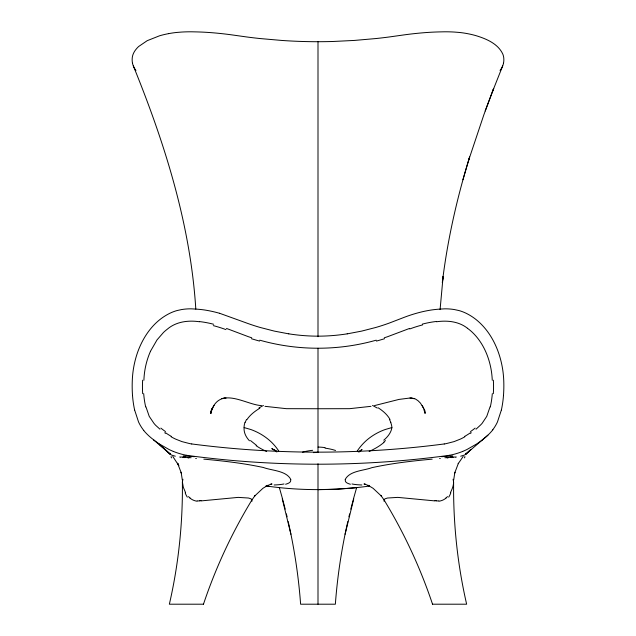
<?xml version="1.0" encoding="UTF-8"?>
<svg xmlns="http://www.w3.org/2000/svg" width="636" height="636" viewBox="0 0 636 636"><rect width="100%" height="100%" fill="white"/><g stroke="black" fill="none" stroke-linecap="round" stroke-linejoin="round"><path stroke-width="0.95" d="M318 408.996L318 452.276M203.496 604.2L169.359 604.2C178.597 564.132 182.858 523.015 182.381 481.913L182.93 479.258M453.07 479.258C454.573 483.718 452.411 488.623 450.423 492.654M211.47 409.663L211.502 409.258L211.319 411.317L211.573 409.107L210.89 413.448L211.112 412.406M440.08 309.597L443.117 276.445L442.338 282.519C447.458 239.931 457.006 197.971 469.614 156.997L462.928 179.765M453.691 479.981L454.883 472.238L454.668 473.112L458.397 463.278M501.391 409.934L497.455 421.97A42.851 42.318 0 0 1 492.781 429.737M290.875 479.647C286.558 470.624 271.89 470.672 263.368 467.492C243.747 463.294 223.785 460.941 203.814 459.144M345.086 534.256L353.751 498.791M490.054 406.825L486.763 416.357L482.104 423.369A39.798 39.05 -37 0 1 480.355 425.19L476.022 429.197M211.367 411.118L212.162 408.503L210.699 413.13L211.446 410.792M353.258 499.618L356.669 487.51M203.472 604.2C215.652 567.797 231.941 532.801 251.904 500.007L251.156 498.87L248.533 498.028L238.23 497.384L200.944 500.914M468.589 160.423L483.924 114.607L493.687 88.388L485.157 110.982M211.454 410.649L213.966 405.355L212.742 407.581M245.138 422.376L246.418 419.688M492.296 92.093L502.686 65.89M150.43 351.334L157.013 339.918L163.476 332.469A48.36 47.088 39.2 0 1 167.22 329.257C176.1 321.593 188.32 320.099 199.529 321.76M458.182 463.7L463.183 456.465M213.855 405.545C224.27 388.604 247.277 404.941 261.476 405.593M500.985 69.117L501.391 68.481M251.904 500.007L255.1 495.468L254.607 496.088L262.914 488.305L267.899 485.3L266.579 486.023L271.818 483.805M500.031 70.389L500.532 69.753M447.529 496.597L446.043 497.948M385.495 440.565L383.651 442.251M460.687 456.187C462.078 455.71 466.633 454.939 465.91 453.301M465.965 454.08L470.878 449.477M470.95 449.374L465.48 454.438L487.915 435.151M359.125 452.005L362.043 449.525L358.283 451.91M470.592 433.219L471.292 432.742M258.971 407.93L263.423 405.418M409.52 328.446L387.475 336.746A195.753 192.008 -45.3 0 1 384.279 337.796M376.218 340.18C338.376 350.905 297.624 350.905 259.782 340.18M374.532 405.593L398.947 399.424L409.966 398.017L415.228 398.875L417.947 400.648L420.412 403.089L423.393 407.811L422.145 405.545M449.565 455.289C362.56 467.174 273.44 467.174 186.435 455.289M371.003 406.332L349.601 408.678L318.914 408.741M444.254 443.952C360.676 454.883 275.316 454.875 191.738 443.952M347.216 333.86L361.614 331.118L375.804 327.468A208.465 205.897 0 0 0 389.725 322.905L403.391 317.642A141.502 139.761 0 0 1 417.288 313.039A118.725 117.263 0 0 1 431.613 309.963A107.253 105.934 0 0 1 438.904 309.175L444.389 308.85A50.856 50.228 0 0 1 447.14 308.858A53.408 52.748 0 0 1 454.43 309.573L458.906 310.543A38.645 38.168 0 0 1 461.529 311.362A43.717 43.176 0 0 1 467.396 313.914A54.585 53.909 0 0 1 476.531 319.932C491.636 332.302 499.999 351.31 502.806 370.311A101.657 100.409 0 0 1 503.768 381.131A135.667 133.997 0 0 1 503.481 395.608M224.945 398.08L221.805 398.565L226.074 398.009M456.354 457.022L455.448 457.149M369.532 486.055C335.244 490.73 300.264 490.905 265.991 485.936M436.471 321.76C447.14 320.25 458.739 321.331 467.468 328.263M452.991 457.435L451.504 457.586M170.09 453.301C169.375 454.939 173.914 455.71 175.313 456.187M432.186 459.144C411.953 460.965 391.72 463.342 371.861 467.667C363.307 470.823 349.554 470.735 345.125 479.647M438.776 500.866L436.503 500.961M439.595 458.532L440.327 458.477M447.132 457.952L448.094 457.872M355.405 487.78L336.659 489.179L318 489.641M317.086 408.741L286.399 408.678L264.997 406.332M432.504 604.2L466.641 604.2C457.411 564.132 453.142 523.015 453.619 481.913M199.497 500.961L197.224 500.866M435.056 500.914L397.77 497.384L387.467 498.028L384.844 498.87L384.096 500.007C404.059 532.801 420.348 567.797 432.536 604.2M409.966 398.017L414.227 398.557L411.055 398.08M187.906 457.872L188.868 457.952M195.673 458.477L196.405 458.532M184.496 457.586L183.009 457.435M180.552 457.149L179.646 457.022M266.245 485.976L269.036 486.365M288.784 333.86L274.386 331.118L260.196 327.468A208.441 205.873 0 0 1 246.275 322.905L219.595 313.278M244.121 427.575L250.886 429.538A56.238 50.848 3.2 0 1 268.13 439.23A53.718 48.567 3.2 0 1 272.113 442.831A56.238 50.848 3.2 0 1 278.743 450.988M226.488 328.438L248.525 336.746A198.631 194.878 45.5 0 0 251.729 337.78M364.182 483.805L369.421 486.023L368.109 485.3L373.086 488.305L381.393 496.088L380.9 495.468L384.096 500.007M372.545 405.402L377.275 408.073M275.786 450.908L271.787 448.579L276.398 451.322L273.965 449.525L276.875 452.005M256.769 445.558L250.505 440.565M164.7 432.742L165.4 433.219M189.957 497.948L188.471 496.597M159.97 429.197L155.597 425.238A39.782 39.035 37 0 1 153.936 423.33L149.229 416.357L145.946 406.825M162.832 447.442L159.231 444.119L170.52 454.438L153.626 439.889A99.844 98.62 0 0 0 159.588 444.103L169.104 449.533A70.993 70.119 0 0 0 173.286 451.385M164.271 448.77L170.035 454.08M172.817 456.465L178.827 465.687L177.603 463.278L181.332 473.112L181.125 472.238L182.309 479.981M135.468 69.753L135.969 70.389M134.609 68.481L135.015 69.117M389.494 419.537L390.862 422.376M185.577 492.654L183.351 487.391L182.381 481.913M177.603 463.278L177.818 463.7M423.266 407.581L425.11 413.448L424.419 410.125L424.641 411.118M133.314 65.89C164.939 143.609 190.498 224.905 195.809 309.12M279.331 487.51L282.742 499.618M282.249 498.791L290.914 534.256M134.609 409.934L138.545 421.97A42.763 42.238 0 0 0 143.776 430.461M424.896 412.406L424.427 409.107L424.681 411.317L424.498 409.258L424.53 409.663M168.604 33.644A43.717 15.669 0 0 1 175.337 32.603A38.701 13.865 0 0 1 177.094 32.42L181.57 32.062A52.899 18.953 0 0 1 191.611 31.8L197.096 31.919A107.285 38.446 0 0 1 204.387 32.205A118.733 42.548 0 0 1 218.712 33.326A141.542 50.721 0 0 1 232.617 34.988L246.275 36.904A208.314 74.651 0 0 0 260.196 38.558L281.565 40.426A190.848 68.394 0 0 0 318 41.722L318 336.714M318 348.242L318 408.741M318 463.795L318 604.2M347.805 521.607A731.265 633.536 0 0 0 335.355 604.2L300.613 604.2A731.265 633.536 0 0 0 288.195 521.607M348.925 516.814A731.265 633.536 0 0 1 349.625 513.928M350.818 509.134A731.265 633.536 0 0 1 353.075 500.492M282.925 500.492A731.265 633.536 0 0 1 285.182 509.134M286.375 513.928A731.265 633.536 0 0 1 287.075 516.814M313.405 452.641A32.182 14.652 -1.7 0 1 318.056 452.355M318.048 447.076A32.229 20.01 0.4 0 1 325.068 447.641M302.537 452.14A33.271 14.413 -2.2 0 1 312.626 450.304M325.06 448.157A33.398 16.035 1.4 0 1 335.562 450.479M357.265 450.996A56.238 50.84 -3.2 0 1 365.175 441.599A53.718 48.567 -3.2 0 1 369.278 438.109A56.238 50.848 -3.2 0 1 385.114 429.546L391.879 427.575A72.727 31.164 5.4 0 0 390.655 422.376M391.903 427.583A80.311 33.676 0.9 0 1 383.77 440.184M384.033 442.314A84.485 34.63 -0.7 0 1 369.134 451.441M378.189 407.811A70.127 31.061 3 0 1 390.003 419.498M249.479 440.796A80.406 34.575 -3.7 0 1 244.081 427.583A72.886 31.315 -4.8 0 1 245.003 422.376M266.683 451.504A83.873 34.169 0.7 0 1 256.117 445.709M246.903 419.72A70.373 30.393 -4.4 0 1 259.87 408.193M384.557 338.71A232.506 231.107 -76.5 0 1 376.456 341.071M409.727 328.963A116.15 107.269 -10.4 0 1 422.527 324.932M422.304 324.137A91.942 85.661 -9.9 0 1 436.439 321.466M467.444 328.287A48.082 46.794 -36.4 0 1 472.516 332.485C482.883 342.47 488.893 356.287 491.254 370.335A83.674 81.702 -44.9 0 1 492.264 380.264M493.361 380.193A115.156 113.494 -20.6 0 1 493.337 393.66M492.304 393.612A88.42 86.297 -45.2 0 1 490.324 406.881M475.148 428.108A77.385 71.804 -39.4 0 1 470.505 431.582M470.338 432.846A79.619 78.792 -22.7 0 1 464.654 436.415M464.868 436.789A61.923 61.811 -51.6 0 1 460.369 439.102L454.096 441.599L446.742 443.491A109.726 109.654 42.8 0 1 444.262 444M259.544 341.071A231.464 230.073 76.2 0 1 251.443 338.71M213.291 325.624A118.224 108.112 10.9 0 1 226.003 329.623M199.553 321.593A92.109 85.661 9.9 0 1 213.664 324.265M143.895 380.272A80.844 78.808 48 0 1 150.454 351.35M142.663 393.66A115.521 113.836 21.1 0 1 142.639 380.193M145.668 406.881A88.428 86.297 45.2 0 1 143.688 393.605M165.487 431.574A77.369 71.788 39.4 0 1 160.844 428.108M171.338 436.407A79.619 78.792 22.7 0 1 165.662 432.846M171.124 436.789A61.899 61.787 51.6 0 0 175.623 439.102L181.896 441.599L189.25 443.491A109.575 109.503 -42.9 0 0 191.73 444M503.474 63.282A106.363 38.12 0 0 1 501.399 68.481M503.481 63.282A135.651 48.614 0 0 0 503.76 58.027A101.657 36.427 0 0 0 502.806 54.1C498.068 43.836 486.747 39.003 476.539 35.823A55.197 19.78 0 0 0 472.882 34.829A54.402 19.493 0 0 0 467.404 33.636A43.717 15.669 0 0 0 460.663 32.603A38.645 13.849 0 0 0 458.906 32.42L454.43 32.062A52.899 18.953 0 0 0 444.389 31.8L438.896 31.919A107.261 38.438 0 0 0 431.613 32.205A118.733 42.548 0 0 0 417.288 33.326A141.51 50.713 0 0 0 403.383 34.988L389.725 36.904A208.854 74.849 0 0 1 375.804 38.558L354.435 40.426L332.652 41.499A184.766 66.216 0 0 1 318 41.706M347.208 333.844A188.693 186.364 0 0 1 318 336.166A188.685 186.364 0 0 1 288.792 333.844M503.474 395.6A106.371 105.059 0 0 1 501.399 409.934M492.86 429.809A57.073 56.366 0 0 1 482.327 439.834M482.374 439.897A99.86 98.636 0 0 1 476.412 444.103L466.896 449.533A70.962 70.095 0 0 1 462.714 451.385M462.722 451.417A72.472 71.582 0 0 1 449.565 455.289M365.271 484.187A67.376 13.014 -12 0 1 364.078 484.187M361.892 484.974A70.278 13.181 -11.6 0 1 351.978 483.956M350.404 484.242A71.105 12.028 -9.9 0 1 345.491 479.592M441.559 456.704A60.468 3.832 -5.7 0 1 452.752 455.972M446.806 457.594A40.99 1.081 -5.1 0 1 455.09 457.022M447.903 457.507A29.979 1.391 -2.8 0 1 444.866 457.737M452.848 456.839A35.664 3.967 0.6 0 1 450.368 457.069M464.868 456.513A44.83 7.537 4.9 0 1 464.367 457.888M134.601 68.481A106.395 38.128 0 0 1 132.526 63.282M132.519 63.282A135.81 48.67 0 0 1 132.24 58.027A98.071 35.147 0 0 1 138.68 46.484L147.21 40.68L159.461 35.823A55.157 19.764 0 0 1 163.118 34.829A54.41 19.501 0 0 1 168.604 33.636M219.595 313.294A121.142 119.655 0 0 0 204.387 309.955A107.389 106.069 0 0 0 197.096 309.175L191.611 308.85A50.848 50.228 0 0 0 188.86 308.858A53.4 52.748 0 0 0 181.57 309.573L177.094 310.543A38.693 38.216 0 0 0 174.471 311.362A43.717 43.176 0 0 0 168.604 313.914A54.577 53.901 0 0 0 159.461 319.932C149.078 328.359 141.876 340.204 137.463 352.726A98.54 97.324 0 0 0 132.272 381.123A135.834 134.156 0 0 0 132.519 395.608M134.601 409.934A106.387 105.083 0 0 1 132.526 395.6M153.674 439.834A57.073 56.373 0 0 1 143.72 430.508M186.435 455.289A72.472 71.582 0 0 1 173.278 451.417M271.922 484.187A67.376 13.014 12 0 1 270.729 484.187M284.022 483.956A70.278 13.181 11.6 0 1 274.108 484.974M290.509 479.592A71.105 12.028 9.9 0 1 285.596 484.242M183.248 455.972A60.468 3.832 5.7 0 1 194.441 456.704M180.91 457.022A40.99 1.081 5.1 0 1 189.194 457.594M191.134 457.737A29.979 1.391 2.8 0 1 188.097 457.507M185.633 457.069A35.664 3.967 -0.6 0 1 183.152 456.839M171.633 457.888A44.83 7.537 -4.9 0 1 171.132 456.513M384.065 501.271A32.611 5.676 -3.4 0 1 384.685 499.991M436.375 500.707A23.93 13.873 22.1 0 1 434.945 500.651M446.09 497.98A21.012 14.525 30.9 0 1 438.975 501.216M450.813 492.797A41.738 27.261 20.3 0 1 448.658 497.153M251.315 499.991A32.611 5.676 3.4 0 1 251.935 501.271M201.056 500.651A23.93 13.873 -22.1 0 1 199.625 500.707M197.025 501.216A21.012 14.525 -30.9 0 1 189.91 497.98M187.342 497.153A41.738 27.261 -20.3 0 1 185.187 492.797"/></g></svg>
